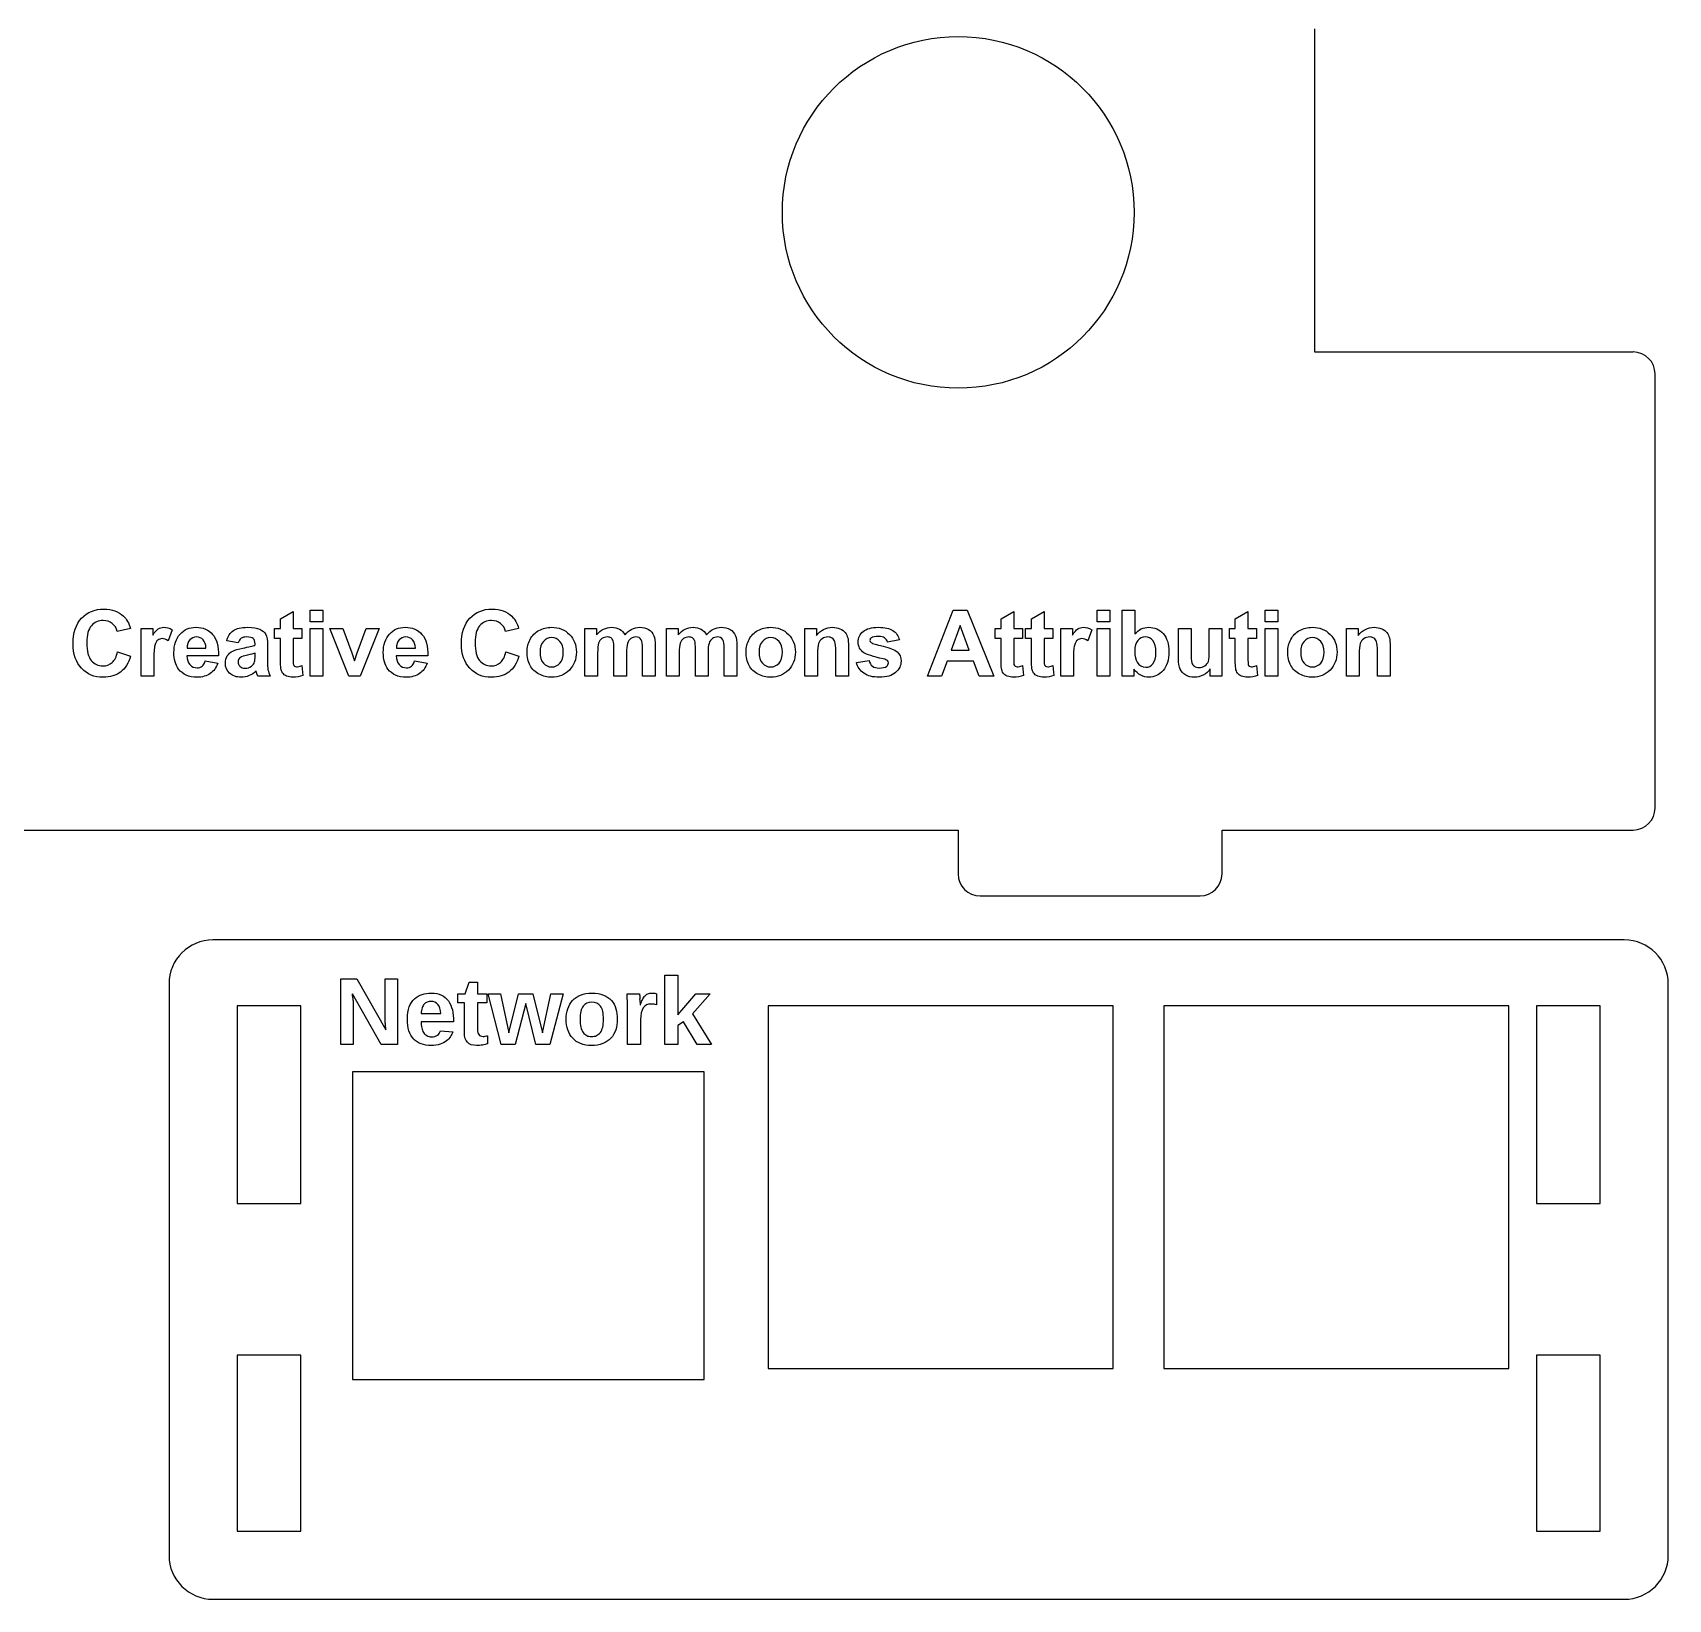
# Model space of a CAD drawing. Header units: millimetres. Extents: x 0 to 173, y 0 to 126.
# Drawn here: x 99 to 173.4, y 0 to 71.3 of the extents above; entities that cross this region are included whole.
import ezdxf

# ---------------------------------------------------------------- set-up
doc = ezdxf.new("R2010")
doc.units = ezdxf.units.MM
doc.layers.add('connector cutout', color=1, linetype='Continuous')
doc.layers.add('text', color=2, linetype='Continuous')

msp = doc.modelspace()

# ---------------------------------------------------------------- linework, layer by layer
for p, q in [((157.3, 71.45), (157.3, 56.75)), ((157.3, 56.75), (171.8, 56.75))]:
    msp.add_line(p, q)
at = {"lineweight": -3}
for p, q in [((172.8, 36), (172.8, 55.75)), ((94, 35), (141.1, 35)), ((141.1, 35), (141.1, 33)), ((153.1, 33), (153.1, 35)), ((153.1, 35), (171.8, 35)), ((142.1, 32), (152.1, 32)), ((171.4, 30), (107.2, 30)), ((105.2, 28), (105.2, 2)), ((173.4, 2), (173.4, 28)), ((111.2, 27), (108.3, 27)), ((108.3, 27), (108.3, 18)), ((111.2, 18), (111.2, 27)), ((170.3, 27), (167.4, 27)), ((167.4, 27), (167.4, 18)), ((170.3, 18), (170.3, 27)), ((108.3, 18), (111.2, 18)), ((167.4, 18), (170.3, 18)), ((111.2, 11.1), (108.3, 11.1)), ((108.3, 11.1), (108.3, 3.1)), ((111.2, 3.1), (111.2, 11.1)), ((170.3, 11.1), (167.4, 11.1)), ((167.4, 11.1), (167.4, 3.1)), ((170.3, 3.1), (170.3, 11.1)), ((108.3, 3.1), (111.2, 3.1)), ((167.4, 3.1), (170.3, 3.1)), ((107.2, 0), (171.4, 0))]:
    msp.add_line(p, q, dxfattribs=at)
msp.add_arc((171.8, 55.75), 1, 0, 90)
for centre, radius, start, end in [((171.8, 36), 1, 270, 0), ((142.1, 33), 1, 180, 270), ((152.1, 33), 1, 270, 0), ((107.2, 28), 2, 90, 180), ((171.4, 28), 2, 0, 90), ((107.2, 2), 2, 180, 270), ((171.4, 2), 2, 270, 0)]:
    msp.add_arc(centre, radius, start, end, dxfattribs=at)
at = {"layer": 'connector cutout'}
for p, q in [((148.15, 27), (132.45, 27)), ((132.45, 27), (132.45, 10.5)), ((148.15, 10.5), (148.15, 27)), ((166.15, 27), (150.45, 27)), ((150.45, 27), (150.45, 10.5)), ((166.15, 10.5), (166.15, 27)), ((129.55, 24), (113.55, 24)), ((113.55, 24), (113.55, 10)), ((129.55, 10), (129.55, 24)), ((132.45, 10.5), (148.15, 10.5)), ((150.45, 10.5), (166.15, 10.5)), ((113.55, 10), (129.55, 10))]:
    msp.add_line(p, q, dxfattribs=at)
msp.add_circle((141.1, 63.1), 8, dxfattribs=at)
at = {"layer": 'text'}
for p, q in [((110.269, 44.605), (110.846, 44.941)), ((110.846, 44.941), (110.846, 44.173)), ((111.625, 44.468), (111.625, 45)), ((111.625, 45), (112.199, 45)), ((112.199, 45), (112.199, 44.468)), ((139.704, 42), (140.873, 45)), ((140.873, 45), (141.513, 45)), ((141.513, 45), (142.715, 42)), ((143.049, 44.605), (143.626, 44.941)), ((143.626, 44.941), (143.626, 44.173)), ((144.432, 44.605), (145.009, 44.941)), ((145.009, 44.941), (145.009, 44.173)), ((147.423, 44.468), (147.423, 45)), ((147.423, 45), (147.997, 45)), ((147.997, 45), (147.997, 44.468)), ((148.561, 42), (148.561, 45)), ((148.561, 45), (149.135, 45)), ((149.135, 45), (149.135, 43.92)), ((153.703, 44.605), (154.281, 44.941)), ((154.281, 44.941), (154.281, 44.173)), ((155.06, 44.468), (155.06, 45)), ((155.06, 45), (155.634, 45)), ((155.634, 45), (155.634, 44.468)), ((103.442, 44.173), (102.842, 44.03)), ((103.932, 42), (103.932, 44.173)), ((103.932, 44.173), (104.465, 44.173)), ((104.465, 44.173), (104.465, 43.864)), ((105.339, 44.114), (105.161, 43.613)), ((110.004, 43.715), (110.004, 44.173)), ((110.004, 44.173), (110.269, 44.173)), ((110.269, 44.173), (110.269, 44.605)), ((110.846, 44.173), (111.238, 44.173)), ((111.238, 44.173), (111.238, 43.715)), ((112.199, 44.468), (111.625, 44.468)), ((111.625, 42), (111.625, 44.173)), ((111.625, 44.173), (112.199, 44.173)), ((112.199, 44.173), (112.199, 42)), ((113.385, 42), (112.509, 44.173)), ((112.509, 44.173), (113.113, 44.173)), ((113.113, 44.173), (113.522, 43.064)), ((113.762, 43.064), (114.175, 44.173)), ((114.766, 44.173), (113.903, 42)), ((114.175, 44.173), (114.766, 44.173)), ((121.105, 44.173), (120.505, 44.03)), ((124.122, 44.173), (124.652, 44.173)), ((124.122, 42), (124.122, 44.173)), ((124.652, 44.173), (124.652, 43.876)), ((127.831, 44.173), (128.36, 44.173)), ((127.831, 42), (127.831, 44.173)), ((128.36, 44.173), (128.36, 43.876)), ((134.124, 42), (134.124, 44.173)), ((134.124, 44.173), (134.658, 44.173)), ((134.658, 44.173), (134.658, 43.854)), ((141.186, 44.3), (140.781, 43.187)), ((141.599, 43.187), (141.186, 44.3)), ((142.785, 43.715), (142.785, 44.173)), ((142.785, 44.173), (143.049, 44.173)), ((143.049, 44.173), (143.049, 44.605)), ((143.626, 44.173), (144.019, 44.173)), ((144.019, 44.173), (144.019, 43.715)), ((144.168, 43.715), (144.168, 44.173)), ((144.168, 44.173), (144.432, 44.173)), ((144.432, 44.173), (144.432, 44.605)), ((145.009, 44.173), (145.402, 44.173)), ((145.402, 44.173), (145.402, 43.715)), ((145.764, 42), (145.764, 44.173)), ((145.764, 44.173), (146.298, 44.173)), ((146.298, 44.173), (146.298, 43.864)), ((147.171, 44.114), (146.993, 43.613)), ((147.997, 44.468), (147.423, 44.468)), ((147.423, 42), (147.423, 44.173)), ((147.423, 44.173), (147.997, 44.173)), ((147.997, 44.173), (147.997, 42)), ((151.119, 42.798), (151.119, 44.173)), ((151.119, 44.173), (151.693, 44.173)), ((151.693, 44.173), (151.693, 43.175)), ((152.52, 43.257), (152.52, 44.173)), ((152.52, 44.173), (153.096, 44.173)), ((153.096, 44.173), (153.096, 42)), ((153.439, 43.715), (153.439, 44.173)), ((153.439, 44.173), (153.703, 44.173)), ((153.703, 44.173), (153.703, 44.605)), ((154.281, 44.173), (154.673, 44.173)), ((154.673, 44.173), (154.673, 43.715)), ((155.634, 44.468), (155.06, 44.468)), ((155.06, 42), (155.06, 44.173)), ((155.06, 44.173), (155.634, 44.173)), ((155.634, 44.173), (155.634, 42)), ((158.764, 42), (158.764, 44.173)), ((158.764, 44.173), (159.298, 44.173)), ((159.298, 44.173), (159.298, 43.854)), ((106.022, 43.273), (106.882, 43.273)), ((108.346, 43.51), (107.824, 43.604)), ((109.115, 43.418), (109.115, 43.475)), ((109.68, 43.385), (109.674, 42.714)), ((110.269, 43.715), (110.004, 43.715)), ((110.269, 42.768), (110.269, 43.715)), ((111.238, 43.715), (110.846, 43.715)), ((110.846, 43.715), (110.846, 42.839)), ((115.545, 43.273), (116.405, 43.273)), ((125.436, 42), (125.436, 43.191)), ((126.743, 42), (126.743, 43.242)), ((127.318, 43.389), (127.318, 42)), ((129.144, 42), (129.144, 43.191)), ((130.452, 42), (130.452, 43.242)), ((131.027, 43.389), (131.027, 42)), ((136.105, 43.35), (136.105, 42)), ((138.427, 43.647), (137.885, 43.547)), ((140.781, 43.187), (141.599, 43.187)), ((143.049, 43.715), (142.785, 43.715)), ((143.049, 42.768), (143.049, 43.715)), ((144.019, 43.715), (143.626, 43.715)), ((143.626, 43.715), (143.626, 42.839)), ((144.432, 43.715), (144.168, 43.715)), ((144.432, 42.768), (144.432, 43.715)), ((145.402, 43.715), (145.009, 43.715)), ((145.009, 43.715), (145.009, 42.839)), ((153.703, 43.715), (153.439, 43.715)), ((153.703, 42.768), (153.703, 43.715)), ((154.673, 43.715), (154.281, 43.715)), ((154.281, 43.715), (154.281, 42.839)), ((160.745, 43.35), (160.745, 42)), ((102.863, 43.103), (103.449, 42.917)), ((104.506, 42.671), (104.506, 42)), ((107.453, 42.921), (106.012, 42.921)), ((106.849, 42.691), (107.422, 42.596)), ((109.115, 42.929), (109.115, 43.044)), ((111.236, 42.483), (111.286, 42.037)), ((113.522, 43.064), (113.641, 42.694)), ((116.976, 42.921), (115.535, 42.921)), ((116.372, 42.691), (116.945, 42.596)), ((120.526, 43.103), (121.113, 42.917)), ((124.697, 43.056), (124.697, 42)), ((126.011, 43.044), (126.011, 42)), ((128.406, 43.056), (128.406, 42)), ((129.719, 43.044), (129.719, 42)), ((134.699, 42.984), (134.699, 42)), ((135.53, 42), (135.53, 43.109)), ((136.471, 42.62), (137.048, 42.708)), ((140.595, 42.682), (140.347, 42)), ((141.793, 42.682), (140.595, 42.682)), ((142.056, 42), (141.793, 42.682)), ((144.017, 42.483), (144.066, 42.037)), ((145.4, 42.483), (145.449, 42.037)), ((146.338, 42.671), (146.338, 42)), ((154.671, 42.483), (154.721, 42.037)), ((159.339, 42.984), (159.339, 42)), ((160.17, 42), (160.17, 43.109)), ((104.506, 42), (103.932, 42)), ((109.805, 42), (109.236, 42)), ((112.199, 42), (111.625, 42)), ((113.903, 42), (113.385, 42)), ((124.697, 42), (124.122, 42)), ((126.011, 42), (125.436, 42)), ((127.318, 42), (126.743, 42)), ((128.406, 42), (127.831, 42)), ((129.719, 42), (129.144, 42)), ((131.027, 42), (130.452, 42)), ((134.699, 42), (134.124, 42)), ((136.105, 42), (135.53, 42)), ((140.347, 42), (139.704, 42)), ((142.715, 42), (142.056, 42)), ((146.338, 42), (145.764, 42)), ((147.997, 42), (147.423, 42)), ((149.095, 42), (148.561, 42)), ((149.095, 42.319), (149.095, 42)), ((152.561, 42), (152.561, 42.326)), ((153.096, 42), (152.561, 42)), ((155.634, 42), (155.06, 42)), ((159.339, 42), (158.764, 42)), ((160.745, 42), (160.17, 42)), ((127.752, 25.236), (127.752, 28.396)), ((127.752, 28.396), (128.351, 28.396)), ((128.351, 28.396), (128.351, 26.586)), ((113.023, 25.236), (113.023, 28.236)), ((113.023, 28.236), (113.74, 28.236)), ((114.85, 25.236), (113.543, 27.546)), ((113.74, 28.236), (115.067, 25.907)), ((115.029, 26.492), (115.029, 28.236)), ((115.029, 28.236), (115.587, 28.236)), ((115.587, 28.236), (115.587, 25.236)), ((118.344, 27.135), (118.344, 27.54)), ((118.344, 27.54), (118.665, 27.54)), ((118.665, 27.54), (118.853, 28.08)), ((118.853, 28.08), (119.227, 28.08)), ((119.227, 28.08), (119.227, 27.54)), ((119.227, 27.54), (119.664, 27.54)), ((119.664, 27.54), (119.664, 27.135)), ((120.313, 25.236), (119.717, 27.54)), ((119.717, 27.54), (120.279, 27.54)), ((120.279, 27.54), (120.658, 25.779)), ((120.658, 25.779), (121.103, 27.54)), ((121.103, 27.54), (121.744, 27.54)), ((121.744, 27.54), (122.185, 25.779)), ((122.185, 25.779), (122.576, 27.54)), ((123.13, 27.54), (122.525, 25.236)), ((122.576, 27.54), (123.13, 27.54)), ((126.035, 27.54), (126.605, 27.54)), ((127.378, 27.553), (127.378, 27.052)), ((128.351, 26.586), (129.172, 27.54)), ((129.816, 27.54), (129.006, 26.641)), ((129.172, 27.54), (129.816, 27.54)), ((113.581, 27.005), (113.581, 25.236)), ((118.636, 27.135), (118.344, 27.135)), ((118.636, 25.776), (118.636, 27.135)), ((119.664, 27.135), (119.227, 27.135)), ((119.227, 27.135), (119.227, 25.938)), ((121.427, 27.114), (120.945, 25.236)), ((121.893, 25.236), (121.427, 27.114)), ((126.052, 25.236), (126.052, 26.999)), ((126.633, 27.048), (126.641, 27.048)), ((118.147, 26.273), (116.669, 26.273)), ((116.673, 26.648), (117.568, 26.648)), ((118.147, 26.29), (118.147, 26.273)), ((126.65, 26.367), (126.65, 25.236)), ((128.608, 26.279), (128.351, 26.1)), ((128.351, 26.1), (128.351, 25.236)), ((129.223, 25.236), (128.608, 26.279)), ((129.006, 26.641), (129.877, 25.236)), ((117.549, 25.868), (118.113, 25.819)), ((119.69, 25.641), (119.69, 25.27)), ((113.581, 25.236), (113.023, 25.236)), ((115.587, 25.236), (114.85, 25.236)), ((120.945, 25.236), (120.313, 25.236)), ((122.525, 25.236), (121.893, 25.236)), ((126.65, 25.236), (126.052, 25.236)), ((128.351, 25.236), (127.752, 25.236)), ((129.877, 25.236), (129.223, 25.236))]:
    msp.add_line(p, q, dxfattribs=at)
for centre, radius, start, end in [((102.342, 26.322), 11.268, 5.27774, 6.23619), ((117.587, 26.787), 9.051, 2.39851, 3.33617), ((126.898, 24.883), 2.222, 77.52682, 80.58072)]:
    msp.add_arc(centre, radius, start, end, dxfattribs=at)
for points in [[(101.223, 44.637), (101.481, 44.913), (101.82, 45.051), (102.24, 45.051)], [(102.24, 45.051), (102.607, 45.051), (102.905, 44.943), (103.135, 44.725)], [(103.135, 44.725), (103.271, 44.597), (103.373, 44.413), (103.442, 44.173)], [(118.886, 44.637), (119.144, 44.913), (119.483, 45.051), (119.904, 45.051)], [(119.904, 45.051), (120.271, 45.051), (120.569, 44.943), (120.798, 44.725)], [(120.798, 44.725), (120.934, 44.597), (121.036, 44.413), (121.105, 44.173)], [(100.836, 43.473), (100.836, 43.972), (100.965, 44.36), (101.223, 44.637)], [(101.668, 44.294), (101.53, 44.134), (101.461, 43.876), (101.461, 43.518)], [(102.209, 44.533), (101.987, 44.533), (101.807, 44.454), (101.668, 44.294)], [(102.62, 44.398), (102.507, 44.488), (102.371, 44.533), (102.209, 44.533)], [(102.842, 44.03), (102.807, 44.186), (102.733, 44.308), (102.62, 44.398)], [(104.465, 43.864), (104.557, 44.01), (104.639, 44.106), (104.712, 44.153)], [(104.712, 44.153), (104.785, 44.199), (104.868, 44.222), (104.961, 44.222)], [(104.961, 44.222), (105.092, 44.222), (105.218, 44.186), (105.339, 44.114)], [(105.423, 43.07), (105.423, 43.43), (105.517, 43.712), (105.705, 43.916)], [(105.705, 43.916), (105.893, 44.12), (106.131, 44.222), (106.419, 44.222)], [(106.419, 44.222), (106.742, 44.222), (106.998, 44.115), (107.185, 43.902)], [(107.185, 43.902), (107.372, 43.688), (107.461, 43.361), (107.453, 42.921)], [(107.824, 43.604), (107.883, 43.815), (107.983, 43.97), (108.127, 44.071)], [(108.127, 44.071), (108.27, 44.172), (108.483, 44.222), (108.765, 44.222)], [(108.765, 44.222), (109.022, 44.222), (109.213, 44.192), (109.338, 44.131)], [(109.338, 44.131), (109.464, 44.07), (109.552, 43.993), (109.603, 43.9)], [(109.603, 43.9), (109.654, 43.807), (109.68, 43.635), (109.68, 43.385)], [(114.946, 43.07), (114.946, 43.43), (115.04, 43.712), (115.228, 43.916)], [(115.228, 43.916), (115.416, 44.12), (115.654, 44.222), (115.942, 44.222)], [(115.942, 44.222), (116.265, 44.222), (116.521, 44.115), (116.708, 43.902)], [(116.708, 43.902), (116.895, 43.688), (116.984, 43.361), (116.976, 42.921)], [(118.5, 43.473), (118.5, 43.972), (118.628, 44.36), (118.886, 44.637)], [(119.331, 44.294), (119.193, 44.134), (119.124, 43.876), (119.124, 43.518)], [(119.873, 44.533), (119.65, 44.533), (119.47, 44.454), (119.331, 44.294)], [(120.283, 44.398), (120.171, 44.488), (120.034, 44.533), (119.873, 44.533)], [(120.505, 44.03), (120.47, 44.186), (120.396, 44.308), (120.283, 44.398)], [(121.627, 43.672), (121.722, 43.85), (121.855, 43.987), (122.027, 44.081)], [(122.027, 44.081), (122.2, 44.175), (122.393, 44.222), (122.605, 44.222)], [(122.605, 44.222), (122.934, 44.222), (123.204, 44.115), (123.414, 43.902)], [(123.414, 43.902), (123.624, 43.688), (123.729, 43.419), (123.729, 43.093)], [(124.652, 43.876), (124.842, 44.107), (125.068, 44.222), (125.329, 44.222)], [(125.329, 44.222), (125.469, 44.222), (125.589, 44.193), (125.692, 44.136)], [(125.692, 44.136), (125.794, 44.079), (125.878, 43.992), (125.943, 43.876)], [(125.943, 43.876), (126.039, 43.992), (126.141, 44.079), (126.252, 44.136)], [(126.252, 44.136), (126.362, 44.193), (126.481, 44.222), (126.606, 44.222)], [(126.606, 44.222), (126.766, 44.222), (126.901, 44.19), (127.011, 44.125)], [(127.011, 44.125), (127.122, 44.06), (127.204, 43.965), (127.259, 43.84)], [(128.36, 43.876), (128.55, 44.107), (128.776, 44.222), (129.038, 44.222)], [(129.038, 44.222), (129.177, 44.222), (129.298, 44.193), (129.4, 44.136)], [(129.4, 44.136), (129.503, 44.079), (129.586, 43.992), (129.652, 43.876)], [(129.652, 43.876), (129.747, 43.992), (129.85, 44.079), (129.961, 44.136)], [(129.961, 44.136), (130.071, 44.193), (130.189, 44.222), (130.315, 44.222)], [(130.315, 44.222), (130.474, 44.222), (130.609, 44.19), (130.72, 44.125)], [(130.72, 44.125), (130.83, 44.06), (130.913, 43.965), (130.968, 43.84)], [(131.59, 43.672), (131.685, 43.85), (131.818, 43.987), (131.99, 44.081)], [(131.99, 44.081), (132.163, 44.175), (132.356, 44.222), (132.568, 44.222)], [(132.568, 44.222), (132.897, 44.222), (133.167, 44.115), (133.377, 43.902)], [(133.377, 43.902), (133.587, 43.688), (133.692, 43.419), (133.692, 43.093)], [(134.658, 43.854), (134.848, 44.099), (135.086, 44.222), (135.374, 44.222)], [(135.374, 44.222), (135.501, 44.222), (135.617, 44.199), (135.722, 44.154)], [(135.722, 44.154), (135.827, 44.108), (135.906, 44.05), (135.96, 43.979)], [(135.96, 43.979), (136.014, 43.908), (136.052, 43.827), (136.073, 43.737)], [(136.551, 43.555), (136.551, 43.743), (136.625, 43.902), (136.774, 44.03)], [(136.774, 44.03), (136.923, 44.158), (137.153, 44.222), (137.465, 44.222)], [(137.465, 44.222), (137.763, 44.222), (137.984, 44.174), (138.129, 44.077)], [(138.129, 44.077), (138.273, 43.98), (138.373, 43.837), (138.427, 43.647)], [(146.298, 43.864), (146.389, 44.01), (146.471, 44.106), (146.544, 44.153)], [(146.544, 44.153), (146.617, 44.199), (146.7, 44.222), (146.793, 44.222)], [(146.793, 44.222), (146.924, 44.222), (147.05, 44.186), (147.171, 44.114)], [(149.135, 43.92), (149.313, 44.121), (149.523, 44.222), (149.766, 44.222)], [(149.766, 44.222), (150.031, 44.222), (150.249, 44.126), (150.423, 43.935)], [(150.423, 43.935), (150.596, 43.743), (150.683, 43.468), (150.683, 43.109)], [(156.231, 43.672), (156.325, 43.85), (156.458, 43.987), (156.631, 44.081)], [(156.631, 44.081), (156.803, 44.175), (156.996, 44.222), (157.209, 44.222)], [(157.209, 44.222), (157.538, 44.222), (157.807, 44.115), (158.017, 43.902)], [(158.017, 43.902), (158.227, 43.688), (158.332, 43.419), (158.332, 43.093)], [(159.298, 43.854), (159.488, 44.099), (159.727, 44.222), (160.014, 44.222)], [(160.014, 44.222), (160.141, 44.222), (160.257, 44.199), (160.362, 44.154)], [(160.362, 44.154), (160.467, 44.108), (160.547, 44.05), (160.601, 43.979)], [(160.601, 43.979), (160.655, 43.908), (160.692, 43.827), (160.713, 43.737)], [(101.221, 42.357), (100.965, 42.629), (100.836, 43.001), (100.836, 43.473)], [(101.461, 43.518), (101.461, 43.139), (101.529, 42.869), (101.665, 42.708)], [(104.554, 43.4), (104.522, 43.284), (104.506, 43.041), (104.506, 42.671)], [(104.686, 43.64), (104.63, 43.596), (104.586, 43.515), (104.554, 43.4)], [(104.891, 43.706), (104.811, 43.706), (104.742, 43.684), (104.686, 43.64)], [(105.161, 43.613), (105.064, 43.675), (104.974, 43.706), (104.891, 43.706)], [(106.143, 43.645), (106.061, 43.554), (106.021, 43.43), (106.022, 43.273)], [(106.454, 43.782), (106.328, 43.782), (106.225, 43.736), (106.143, 43.645)], [(106.752, 43.652), (106.671, 43.739), (106.571, 43.782), (106.454, 43.782)], [(106.882, 43.273), (106.877, 43.439), (106.834, 43.566), (106.752, 43.652)], [(108.099, 43.143), (108.205, 43.194), (108.357, 43.239), (108.557, 43.277)], [(108.485, 43.722), (108.428, 43.682), (108.381, 43.611), (108.346, 43.51)], [(108.725, 43.782), (108.622, 43.782), (108.542, 43.762), (108.485, 43.722)], [(108.557, 43.277), (108.825, 43.327), (109.012, 43.374), (109.115, 43.418)], [(109.033, 43.712), (108.979, 43.759), (108.876, 43.782), (108.725, 43.782)], [(109.115, 43.475), (109.115, 43.586), (109.088, 43.665), (109.033, 43.712)], [(115.666, 43.645), (115.584, 43.554), (115.544, 43.43), (115.545, 43.273)], [(115.977, 43.782), (115.851, 43.782), (115.748, 43.736), (115.666, 43.645)], [(116.275, 43.652), (116.194, 43.739), (116.094, 43.782), (115.977, 43.782)], [(116.405, 43.273), (116.4, 43.439), (116.357, 43.566), (116.275, 43.652)], [(118.884, 42.357), (118.628, 42.629), (118.5, 43.001), (118.5, 43.473)], [(119.124, 43.518), (119.124, 43.139), (119.192, 42.869), (119.328, 42.708)], [(121.486, 43.117), (121.486, 43.308), (121.533, 43.493), (121.627, 43.672)], [(122.229, 43.582), (122.127, 43.467), (122.076, 43.302), (122.076, 43.087)], [(122.607, 43.754), (122.457, 43.754), (122.331, 43.696), (122.229, 43.582)], [(122.985, 43.582), (122.884, 43.696), (122.758, 43.754), (122.607, 43.754)], [(123.137, 43.091), (123.137, 43.303), (123.087, 43.467), (122.985, 43.582)], [(124.743, 43.504), (124.712, 43.414), (124.697, 43.265), (124.697, 43.056)], [(124.895, 43.711), (124.824, 43.663), (124.773, 43.594), (124.743, 43.504)], [(125.135, 43.782), (125.046, 43.782), (124.966, 43.758), (124.895, 43.711)], [(125.31, 43.737), (125.267, 43.767), (125.209, 43.782), (125.135, 43.782)], [(125.405, 43.6), (125.384, 43.662), (125.353, 43.707), (125.31, 43.737)], [(125.436, 43.191), (125.436, 43.402), (125.425, 43.539), (125.405, 43.6)], [(126.058, 43.493), (126.026, 43.398), (126.011, 43.248), (126.011, 43.044)], [(126.211, 43.708), (126.14, 43.659), (126.089, 43.587), (126.058, 43.493)], [(126.438, 43.782), (126.358, 43.782), (126.282, 43.758), (126.211, 43.708)], [(126.684, 43.659), (126.631, 43.741), (126.549, 43.782), (126.438, 43.782)], [(126.743, 43.242), (126.743, 43.458), (126.723, 43.597), (126.684, 43.659)], [(127.259, 43.84), (127.299, 43.747), (127.318, 43.597), (127.318, 43.389)], [(128.451, 43.504), (128.421, 43.414), (128.406, 43.265), (128.406, 43.056)], [(128.604, 43.711), (128.533, 43.663), (128.482, 43.594), (128.451, 43.504)], [(128.844, 43.782), (128.755, 43.782), (128.675, 43.758), (128.604, 43.711)], [(129.018, 43.737), (128.976, 43.767), (128.917, 43.782), (128.844, 43.782)], [(129.113, 43.6), (129.093, 43.662), (129.061, 43.707), (129.018, 43.737)], [(129.144, 43.191), (129.144, 43.402), (129.134, 43.539), (129.113, 43.6)], [(129.766, 43.493), (129.735, 43.398), (129.719, 43.248), (129.719, 43.044)], [(129.92, 43.708), (129.849, 43.659), (129.798, 43.587), (129.766, 43.493)], [(130.147, 43.782), (130.066, 43.782), (129.991, 43.758), (129.92, 43.708)], [(130.392, 43.659), (130.339, 43.741), (130.258, 43.782), (130.147, 43.782)], [(130.452, 43.242), (130.452, 43.458), (130.432, 43.597), (130.392, 43.659)], [(130.968, 43.84), (131.007, 43.747), (131.027, 43.597), (131.027, 43.389)], [(131.449, 43.117), (131.449, 43.308), (131.496, 43.493), (131.59, 43.672)], [(132.192, 43.582), (132.09, 43.467), (132.039, 43.302), (132.039, 43.087)], [(132.57, 43.754), (132.42, 43.754), (132.294, 43.696), (132.192, 43.582)], [(132.948, 43.582), (132.847, 43.696), (132.721, 43.754), (132.57, 43.754)], [(133.1, 43.091), (133.1, 43.303), (133.05, 43.467), (132.948, 43.582)], [(134.743, 43.484), (134.713, 43.394), (134.699, 43.227), (134.699, 42.984)], [(134.905, 43.7), (134.826, 43.646), (134.772, 43.574), (134.743, 43.484)], [(135.174, 43.782), (135.074, 43.782), (134.985, 43.755), (134.905, 43.7)], [(135.373, 43.725), (135.318, 43.763), (135.251, 43.782), (135.174, 43.782)], [(135.493, 43.564), (135.468, 43.633), (135.428, 43.687), (135.373, 43.725)], [(135.53, 43.109), (135.53, 43.344), (135.517, 43.495), (135.493, 43.564)], [(136.073, 43.737), (136.094, 43.647), (136.105, 43.518), (136.105, 43.35)], [(136.809, 43.066), (136.637, 43.183), (136.551, 43.346), (136.551, 43.555)], [(137.15, 43.745), (137.107, 43.716), (137.085, 43.677), (137.085, 43.629)], [(137.085, 43.629), (137.085, 43.588), (137.104, 43.553), (137.142, 43.524)], [(137.142, 43.524), (137.194, 43.486), (137.373, 43.433), (137.679, 43.363)], [(137.476, 43.809), (137.324, 43.809), (137.216, 43.788), (137.15, 43.745)], [(137.753, 43.742), (137.688, 43.787), (137.596, 43.809), (137.476, 43.809)], [(137.679, 43.363), (137.986, 43.293), (138.199, 43.208), (138.321, 43.107)], [(137.885, 43.547), (137.862, 43.632), (137.818, 43.697), (137.753, 43.742)], [(146.386, 43.4), (146.354, 43.284), (146.338, 43.041), (146.338, 42.671)], [(146.519, 43.64), (146.463, 43.596), (146.418, 43.515), (146.386, 43.4)], [(146.723, 43.706), (146.643, 43.706), (146.574, 43.684), (146.519, 43.64)], [(146.993, 43.613), (146.896, 43.675), (146.806, 43.706), (146.723, 43.706)], [(149.269, 43.622), (149.177, 43.514), (149.132, 43.352), (149.132, 43.134)], [(149.612, 43.782), (149.475, 43.782), (149.36, 43.729), (149.269, 43.622)], [(149.959, 43.618), (149.868, 43.727), (149.753, 43.782), (149.612, 43.782)], [(150.094, 43.08), (150.094, 43.329), (150.049, 43.508), (149.959, 43.618)], [(151.693, 43.175), (151.693, 42.869), (151.704, 42.682), (151.725, 42.613)], [(152.478, 42.67), (152.506, 42.75), (152.52, 42.945), (152.52, 43.257)], [(156.09, 43.117), (156.09, 43.308), (156.137, 43.493), (156.231, 43.672)], [(156.832, 43.582), (156.73, 43.467), (156.679, 43.302), (156.679, 43.087)], [(157.211, 43.754), (157.061, 43.754), (156.935, 43.696), (156.832, 43.582)], [(157.588, 43.582), (157.487, 43.696), (157.361, 43.754), (157.211, 43.754)], [(157.741, 43.091), (157.741, 43.303), (157.69, 43.467), (157.588, 43.582)], [(159.383, 43.484), (159.354, 43.394), (159.339, 43.227), (159.339, 42.984)], [(159.546, 43.7), (159.467, 43.646), (159.412, 43.574), (159.383, 43.484)], [(159.814, 43.782), (159.714, 43.782), (159.625, 43.755), (159.546, 43.7)], [(160.013, 43.725), (159.958, 43.763), (159.892, 43.782), (159.814, 43.782)], [(160.133, 43.564), (160.109, 43.633), (160.069, 43.687), (160.013, 43.725)], [(160.17, 43.109), (160.17, 43.344), (160.158, 43.495), (160.133, 43.564)], [(160.713, 43.737), (160.735, 43.647), (160.745, 43.518), (160.745, 43.35)], [(101.665, 42.708), (101.802, 42.547), (101.979, 42.467), (102.197, 42.467)], [(102.197, 42.467), (102.358, 42.467), (102.497, 42.518), (102.613, 42.62)], [(102.613, 42.62), (102.729, 42.722), (102.812, 42.883), (102.863, 43.103)], [(103.449, 42.917), (103.359, 42.589), (103.21, 42.346), (103, 42.187)], [(105.637, 42.321), (105.494, 42.519), (105.423, 42.769), (105.423, 43.07)], [(106.012, 42.921), (106.016, 42.75), (106.062, 42.618), (106.151, 42.523)], [(106.151, 42.523), (106.24, 42.428), (106.35, 42.381), (106.482, 42.381)], [(106.482, 42.381), (106.572, 42.381), (106.648, 42.405), (106.709, 42.454)], [(106.709, 42.454), (106.771, 42.503), (106.817, 42.582), (106.849, 42.691)], [(107.422, 42.596), (107.348, 42.385), (107.232, 42.225), (107.073, 42.116)], [(107.765, 42.593), (107.765, 42.716), (107.794, 42.826), (107.853, 42.922)], [(107.958, 42.133), (107.829, 42.255), (107.765, 42.408), (107.765, 42.593)], [(107.853, 42.922), (107.911, 43.018), (107.994, 43.092), (108.099, 43.143)], [(108.452, 42.855), (108.377, 42.802), (108.34, 42.734), (108.34, 42.653)], [(108.34, 42.653), (108.34, 42.572), (108.37, 42.503), (108.43, 42.444)], [(108.43, 42.444), (108.49, 42.385), (108.566, 42.356), (108.659, 42.356)], [(108.765, 42.956), (108.606, 42.922), (108.501, 42.888), (108.452, 42.855)], [(108.659, 42.356), (108.763, 42.356), (108.861, 42.39), (108.955, 42.458)], [(109.115, 43.044), (109.041, 43.019), (108.925, 42.99), (108.765, 42.956)], [(108.955, 42.458), (109.025, 42.51), (109.071, 42.574), (109.093, 42.649)], [(109.093, 42.649), (109.108, 42.698), (109.115, 42.791), (109.115, 42.929)], [(109.674, 42.714), (109.674, 42.523), (109.683, 42.382), (109.702, 42.292)], [(110.287, 42.362), (110.275, 42.429), (110.269, 42.564), (110.269, 42.768)], [(110.846, 42.839), (110.846, 42.662), (110.849, 42.558), (110.857, 42.529)], [(110.857, 42.529), (110.864, 42.5), (110.881, 42.476), (110.908, 42.456)], [(110.908, 42.456), (110.934, 42.437), (110.967, 42.428), (111.005, 42.428)], [(111.005, 42.428), (111.058, 42.428), (111.135, 42.446), (111.236, 42.483)], [(113.641, 42.694), (113.672, 42.788), (113.692, 42.85), (113.7, 42.88)], [(113.7, 42.88), (113.719, 42.941), (113.74, 43.003), (113.762, 43.064)], [(115.16, 42.321), (115.017, 42.519), (114.946, 42.769), (114.946, 43.07)], [(115.535, 42.921), (115.539, 42.75), (115.585, 42.618), (115.674, 42.523)], [(115.674, 42.523), (115.763, 42.428), (115.873, 42.381), (116.005, 42.381)], [(116.005, 42.381), (116.095, 42.381), (116.171, 42.405), (116.232, 42.454)], [(116.232, 42.454), (116.294, 42.503), (116.34, 42.582), (116.372, 42.691)], [(116.945, 42.596), (116.871, 42.385), (116.755, 42.225), (116.596, 42.116)], [(119.328, 42.708), (119.465, 42.547), (119.642, 42.467), (119.86, 42.467)], [(119.86, 42.467), (120.021, 42.467), (120.16, 42.518), (120.276, 42.62)], [(120.276, 42.62), (120.392, 42.722), (120.475, 42.883), (120.526, 43.103)], [(121.113, 42.917), (121.023, 42.589), (120.873, 42.346), (120.663, 42.187)], [(121.627, 42.482), (121.533, 42.656), (121.486, 42.868), (121.486, 43.117)], [(122.04, 42.086), (121.859, 42.176), (121.722, 42.308), (121.627, 42.482)], [(122.076, 43.087), (122.076, 42.871), (122.127, 42.706), (122.229, 42.591)], [(122.229, 42.591), (122.331, 42.477), (122.457, 42.419), (122.607, 42.419)], [(122.607, 42.419), (122.758, 42.419), (122.884, 42.477), (122.985, 42.591)], [(122.985, 42.591), (123.087, 42.706), (123.137, 42.872), (123.137, 43.091)], [(123.729, 43.093), (123.729, 42.764), (123.623, 42.491), (123.411, 42.275)], [(131.59, 42.482), (131.496, 42.656), (131.449, 42.868), (131.449, 43.117)], [(132.003, 42.086), (131.822, 42.176), (131.685, 42.308), (131.59, 42.482)], [(132.039, 43.087), (132.039, 42.871), (132.09, 42.706), (132.192, 42.591)], [(132.192, 42.591), (132.294, 42.477), (132.42, 42.419), (132.57, 42.419)], [(132.57, 42.419), (132.721, 42.419), (132.847, 42.477), (132.948, 42.591)], [(132.948, 42.591), (133.05, 42.706), (133.1, 42.872), (133.1, 43.091)], [(133.692, 43.093), (133.692, 42.764), (133.586, 42.491), (133.374, 42.275)], [(136.81, 42.131), (136.637, 42.251), (136.524, 42.414), (136.471, 42.62)], [(137.691, 42.786), (137.227, 42.888), (136.933, 42.982), (136.809, 43.066)], [(137.048, 42.708), (137.073, 42.596), (137.122, 42.511), (137.197, 42.453)], [(137.197, 42.453), (137.272, 42.395), (137.377, 42.366), (137.513, 42.366)], [(137.513, 42.366), (137.661, 42.366), (137.773, 42.394), (137.848, 42.448)], [(137.883, 42.71), (137.854, 42.737), (137.79, 42.762), (137.691, 42.786)], [(137.848, 42.448), (137.899, 42.486), (137.924, 42.537), (137.924, 42.602)], [(137.924, 42.602), (137.924, 42.645), (137.91, 42.681), (137.883, 42.71)], [(138.501, 42.679), (138.501, 42.48), (138.418, 42.309), (138.251, 42.166)], [(138.321, 43.107), (138.441, 43.005), (138.501, 42.862), (138.501, 42.679)], [(143.067, 42.362), (143.055, 42.429), (143.049, 42.564), (143.049, 42.768)], [(143.626, 42.839), (143.626, 42.662), (143.63, 42.558), (143.637, 42.529)], [(143.637, 42.529), (143.645, 42.5), (143.662, 42.476), (143.688, 42.456)], [(143.688, 42.456), (143.715, 42.437), (143.747, 42.428), (143.786, 42.428)], [(143.786, 42.428), (143.839, 42.428), (143.916, 42.446), (144.017, 42.483)], [(144.45, 42.362), (144.438, 42.429), (144.432, 42.564), (144.432, 42.768)], [(145.009, 42.839), (145.009, 42.662), (145.013, 42.558), (145.02, 42.529)], [(145.02, 42.529), (145.028, 42.5), (145.045, 42.476), (145.071, 42.456)], [(145.071, 42.456), (145.098, 42.437), (145.13, 42.428), (145.169, 42.428)], [(145.169, 42.428), (145.222, 42.428), (145.299, 42.446), (145.4, 42.483)], [(149.132, 43.134), (149.132, 42.909), (149.167, 42.742), (149.238, 42.634)], [(149.238, 42.634), (149.338, 42.482), (149.47, 42.405), (149.635, 42.405)], [(149.635, 42.405), (149.762, 42.405), (149.87, 42.459), (149.96, 42.568)], [(149.96, 42.568), (150.049, 42.676), (150.094, 42.847), (150.094, 43.08)], [(150.683, 43.109), (150.683, 42.738), (150.594, 42.452), (150.418, 42.252)], [(151.197, 42.317), (151.145, 42.433), (151.119, 42.593), (151.119, 42.798)], [(151.725, 42.613), (151.747, 42.544), (151.785, 42.49), (151.841, 42.449)], [(151.841, 42.449), (151.897, 42.409), (151.968, 42.389), (152.054, 42.389)], [(152.054, 42.389), (152.152, 42.389), (152.24, 42.416), (152.318, 42.47)], [(152.318, 42.47), (152.396, 42.524), (152.449, 42.59), (152.478, 42.67)], [(153.722, 42.362), (153.71, 42.429), (153.703, 42.564), (153.703, 42.768)], [(154.281, 42.839), (154.281, 42.662), (154.284, 42.558), (154.292, 42.529)], [(154.292, 42.529), (154.299, 42.5), (154.316, 42.476), (154.343, 42.456)], [(154.343, 42.456), (154.369, 42.437), (154.402, 42.428), (154.44, 42.428)], [(154.44, 42.428), (154.493, 42.428), (154.57, 42.446), (154.671, 42.483)], [(156.231, 42.482), (156.137, 42.656), (156.09, 42.868), (156.09, 43.117)], [(156.643, 42.086), (156.462, 42.176), (156.325, 42.308), (156.231, 42.482)], [(156.679, 43.087), (156.679, 42.871), (156.73, 42.706), (156.832, 42.591)], [(156.832, 42.591), (156.935, 42.477), (157.061, 42.419), (157.211, 42.419)], [(157.211, 42.419), (157.361, 42.419), (157.487, 42.477), (157.588, 42.591)], [(157.588, 42.591), (157.69, 42.706), (157.741, 42.872), (157.741, 43.091)], [(158.332, 43.093), (158.332, 42.764), (158.226, 42.491), (158.014, 42.275)], [(102.204, 41.949), (101.805, 41.949), (101.478, 42.085), (101.221, 42.357)], [(103, 42.187), (102.791, 42.028), (102.525, 41.949), (102.204, 41.949)], [(106.476, 41.951), (106.099, 41.951), (105.819, 42.074), (105.637, 42.321)], [(107.073, 42.116), (106.914, 42.006), (106.715, 41.951), (106.476, 41.951)], [(108.487, 41.951), (108.263, 41.951), (108.087, 42.012), (107.958, 42.133)], [(108.845, 42.023), (108.733, 41.975), (108.614, 41.951), (108.487, 41.951)], [(109.16, 42.237), (109.062, 42.142), (108.957, 42.07), (108.845, 42.023)], [(109.181, 42.17), (109.171, 42.204), (109.164, 42.226), (109.16, 42.237)], [(109.236, 42), (109.221, 42.038), (109.202, 42.095), (109.181, 42.17)], [(109.702, 42.292), (109.72, 42.201), (109.755, 42.104), (109.805, 42)], [(110.368, 42.138), (110.329, 42.193), (110.302, 42.268), (110.287, 42.362)], [(110.551, 42.003), (110.468, 42.038), (110.407, 42.083), (110.368, 42.138)], [(110.831, 41.951), (110.728, 41.951), (110.634, 41.968), (110.551, 42.003)], [(111.286, 42.037), (111.152, 41.98), (111, 41.951), (110.831, 41.951)], [(115.999, 41.951), (115.622, 41.951), (115.342, 42.074), (115.16, 42.321)], [(116.596, 42.116), (116.437, 42.006), (116.238, 41.951), (115.999, 41.951)], [(119.867, 41.949), (119.468, 41.949), (119.141, 42.085), (118.884, 42.357)], [(120.663, 42.187), (120.454, 42.028), (120.189, 41.949), (119.867, 41.949)], [(122.609, 41.951), (122.41, 41.951), (122.22, 41.996), (122.04, 42.086)], [(123.411, 42.275), (123.199, 42.059), (122.932, 41.951), (122.609, 41.951)], [(132.572, 41.951), (132.373, 41.951), (132.183, 41.996), (132.003, 42.086)], [(133.374, 42.275), (133.162, 42.059), (132.895, 41.951), (132.572, 41.951)], [(137.513, 41.951), (137.217, 41.951), (136.982, 42.011), (136.81, 42.131)], [(138.251, 42.166), (138.085, 42.023), (137.839, 41.951), (137.513, 41.951)], [(143.148, 42.138), (143.109, 42.193), (143.082, 42.268), (143.067, 42.362)], [(143.331, 42.003), (143.248, 42.038), (143.187, 42.083), (143.148, 42.138)], [(143.612, 41.951), (143.508, 41.951), (143.415, 41.968), (143.331, 42.003)], [(144.066, 42.037), (143.932, 41.98), (143.781, 41.951), (143.612, 41.951)], [(144.531, 42.138), (144.492, 42.193), (144.465, 42.268), (144.45, 42.362)], [(144.714, 42.003), (144.631, 42.038), (144.57, 42.083), (144.531, 42.138)], [(144.995, 41.951), (144.891, 41.951), (144.797, 41.968), (144.714, 42.003)], [(145.449, 42.037), (145.315, 41.98), (145.164, 41.951), (144.995, 41.951)], [(149.407, 42.044), (149.286, 42.106), (149.182, 42.198), (149.095, 42.319)], [(149.774, 41.951), (149.65, 41.951), (149.527, 41.982), (149.407, 42.044)], [(150.418, 42.252), (150.241, 42.051), (150.026, 41.951), (149.774, 41.951)], [(151.448, 42.047), (151.332, 42.111), (151.248, 42.201), (151.197, 42.317)], [(151.841, 41.951), (151.695, 41.951), (151.564, 41.983), (151.448, 42.047)], [(152.249, 42.051), (152.12, 41.984), (151.984, 41.951), (151.841, 41.951)], [(152.561, 42.326), (152.482, 42.209), (152.378, 42.118), (152.249, 42.051)], [(153.803, 42.138), (153.764, 42.193), (153.737, 42.268), (153.722, 42.362)], [(153.986, 42.003), (153.903, 42.038), (153.842, 42.083), (153.803, 42.138)], [(154.266, 41.951), (154.162, 41.951), (154.069, 41.968), (153.986, 42.003)], [(154.721, 42.037), (154.587, 41.98), (154.435, 41.951), (154.266, 41.951)], [(157.213, 41.951), (157.014, 41.951), (156.824, 41.996), (156.643, 42.086)], [(158.014, 42.275), (157.802, 42.059), (157.535, 41.951), (157.213, 41.951)], [(116.714, 27.52), (116.844, 27.562), (116.982, 27.582), (117.127, 27.582)], [(117.127, 27.582), (117.309, 27.582), (117.464, 27.551), (117.592, 27.487)], [(123.92, 27.493), (124.066, 27.552), (124.237, 27.582), (124.433, 27.582)], [(124.433, 27.582), (124.64, 27.582), (124.817, 27.552), (124.963, 27.493)], [(126.041, 27.451), (126.04, 27.492), (126.037, 27.521), (126.035, 27.54)], [(126.605, 27.54), (126.608, 27.523), (126.611, 27.493), (126.614, 27.451)], [(126.836, 27.44), (126.877, 27.487), (126.925, 27.522), (126.982, 27.547)], [(126.982, 27.547), (127.039, 27.572), (127.109, 27.584), (127.193, 27.584)], [(127.193, 27.584), (127.228, 27.584), (127.264, 27.581), (127.298, 27.575)], [(127.298, 27.575), (127.333, 27.569), (127.36, 27.561), (127.378, 27.553)], [(113.562, 27.358), (113.567, 27.305), (113.572, 27.246), (113.576, 27.184)], [(113.576, 27.184), (113.579, 27.121), (113.581, 27.062), (113.581, 27.005)], [(116.041, 26.398), (116.041, 26.618), (116.07, 26.804), (116.129, 26.954)], [(116.129, 26.954), (116.188, 27.104), (116.268, 27.226), (116.368, 27.319)], [(116.368, 27.319), (116.468, 27.412), (116.583, 27.479), (116.714, 27.52)], [(116.714, 26.903), (116.69, 26.832), (116.676, 26.747), (116.673, 26.648)], [(116.809, 27.077), (116.77, 27.032), (116.738, 26.974), (116.714, 26.903)], [(116.947, 27.174), (116.894, 27.154), (116.848, 27.121), (116.809, 27.077)], [(117.119, 27.205), (117.058, 27.205), (117, 27.195), (116.947, 27.174)], [(117.434, 27.066), (117.355, 27.159), (117.25, 27.205), (117.119, 27.205)], [(117.568, 26.648), (117.556, 26.834), (117.512, 26.973), (117.434, 27.066)], [(117.592, 27.487), (117.721, 27.424), (117.826, 27.336), (117.908, 27.222)], [(117.908, 27.222), (117.991, 27.109), (118.051, 26.973), (118.089, 26.815)], [(118.089, 26.815), (118.128, 26.656), (118.147, 26.481), (118.147, 26.29)], [(123.268, 26.39), (123.268, 26.562), (123.292, 26.72), (123.34, 26.866)], [(123.34, 26.866), (123.388, 27.011), (123.46, 27.137), (123.556, 27.244)], [(123.556, 27.244), (123.652, 27.35), (123.774, 27.433), (123.92, 27.493)], [(124.037, 26.984), (123.944, 26.859), (123.897, 26.661), (123.897, 26.39)], [(124.441, 27.171), (124.266, 27.171), (124.131, 27.109), (124.037, 26.984)], [(124.831, 26.986), (124.742, 27.11), (124.612, 27.171), (124.441, 27.171)], [(124.965, 26.39), (124.965, 26.664), (124.921, 26.863), (124.831, 26.986)], [(124.963, 27.493), (125.109, 27.433), (125.229, 27.351), (125.322, 27.245)], [(125.322, 27.245), (125.415, 27.139), (125.483, 27.013), (125.527, 26.868)], [(125.527, 26.868), (125.57, 26.722), (125.592, 26.563), (125.592, 26.39)], [(126.046, 27.315), (126.044, 27.365), (126.042, 27.411), (126.041, 27.451)], [(126.051, 27.156), (126.05, 27.212), (126.048, 27.265), (126.046, 27.315)], [(126.052, 26.999), (126.052, 27.048), (126.051, 27.101), (126.051, 27.156)], [(126.614, 27.451), (126.616, 27.41), (126.619, 27.364), (126.622, 27.314)], [(126.63, 27.166), (126.632, 27.117), (126.633, 27.078), (126.633, 27.048)], [(126.641, 27.048), (126.671, 27.132), (126.701, 27.206), (126.731, 27.272)], [(126.774, 26.903), (126.691, 26.783), (126.65, 26.604), (126.65, 26.367)], [(126.731, 27.272), (126.761, 27.338), (126.796, 27.394), (126.836, 27.44)], [(127.123, 27.084), (126.973, 27.084), (126.857, 27.024), (126.774, 26.903)], [(127.262, 27.074), (127.223, 27.081), (127.176, 27.084), (127.123, 27.084)], [(115.034, 26.281), (115.03, 26.351), (115.029, 26.421), (115.029, 26.492)], [(115.048, 26.094), (115.042, 26.149), (115.038, 26.212), (115.034, 26.281)], [(115.067, 25.907), (115.06, 25.966), (115.053, 26.029), (115.048, 26.094)], [(116.115, 25.867), (116.066, 26.018), (116.041, 26.195), (116.041, 26.398)], [(116.669, 26.273), (116.669, 26.176), (116.678, 26.086), (116.695, 26.003)], [(123.343, 25.903), (123.293, 26.05), (123.268, 26.213), (123.268, 26.39)], [(123.897, 26.39), (123.897, 26.252), (123.909, 26.134), (123.934, 26.034)], [(124.929, 26.034), (124.953, 26.134), (124.965, 26.252), (124.965, 26.39)], [(125.592, 26.39), (125.592, 26.214), (125.567, 26.053), (125.518, 25.906)], [(116.331, 25.49), (116.237, 25.59), (116.165, 25.716), (116.115, 25.867)], [(116.67, 25.267), (116.537, 25.316), (116.424, 25.39), (116.331, 25.49)], [(116.695, 26.003), (116.712, 25.92), (116.74, 25.848), (116.778, 25.788)], [(116.778, 25.788), (116.816, 25.728), (116.866, 25.68), (116.927, 25.646)], [(116.927, 25.646), (116.988, 25.611), (117.062, 25.593), (117.148, 25.593)], [(117.148, 25.593), (117.253, 25.593), (117.339, 25.616), (117.406, 25.661)], [(117.406, 25.661), (117.473, 25.705), (117.52, 25.775), (117.549, 25.868)], [(117.821, 25.407), (117.745, 25.345), (117.649, 25.294), (117.535, 25.254)], [(118.005, 25.611), (117.959, 25.537), (117.898, 25.469), (117.821, 25.407)], [(118.113, 25.819), (118.087, 25.754), (118.052, 25.684), (118.005, 25.611)], [(118.778, 25.341), (118.683, 25.437), (118.636, 25.582), (118.636, 25.776)], [(119.185, 25.197), (119.009, 25.197), (118.873, 25.245), (118.778, 25.341)], [(119.227, 25.938), (119.227, 25.826), (119.249, 25.744), (119.291, 25.69)], [(119.291, 25.69), (119.334, 25.637), (119.4, 25.61), (119.49, 25.61)], [(119.49, 25.61), (119.526, 25.61), (119.56, 25.613), (119.589, 25.619)], [(119.589, 25.619), (119.619, 25.625), (119.653, 25.632), (119.69, 25.641)], [(123.563, 25.525), (123.466, 25.63), (123.393, 25.756), (123.343, 25.903)], [(123.924, 25.281), (123.781, 25.339), (123.661, 25.42), (123.563, 25.525)], [(123.934, 26.034), (123.959, 25.935), (123.994, 25.853), (124.039, 25.789)], [(124.039, 25.789), (124.085, 25.726), (124.139, 25.678), (124.203, 25.648)], [(124.203, 25.648), (124.267, 25.617), (124.337, 25.602), (124.414, 25.602)], [(124.414, 25.602), (124.502, 25.602), (124.581, 25.617), (124.649, 25.648)], [(124.649, 25.648), (124.718, 25.678), (124.776, 25.726), (124.823, 25.789)], [(124.823, 25.789), (124.87, 25.853), (124.905, 25.935), (124.929, 26.034)], [(125.298, 25.529), (125.2, 25.423), (125.078, 25.341), (124.932, 25.282)], [(125.518, 25.906), (125.469, 25.76), (125.396, 25.634), (125.298, 25.529)], [(117.119, 25.193), (116.952, 25.193), (116.803, 25.218), (116.67, 25.267)], [(117.535, 25.254), (117.42, 25.214), (117.282, 25.193), (117.119, 25.193)], [(119.456, 25.216), (119.373, 25.204), (119.283, 25.197), (119.185, 25.197)], [(119.69, 25.27), (119.616, 25.246), (119.538, 25.228), (119.456, 25.216)], [(124.421, 25.193), (124.233, 25.193), (124.068, 25.222), (123.924, 25.281)], [(124.932, 25.282), (124.785, 25.223), (124.615, 25.193), (124.421, 25.193)]]:
    msp.add_open_spline(points, degree=3, dxfattribs=at)

doc.saveas('drawing.dxf')
